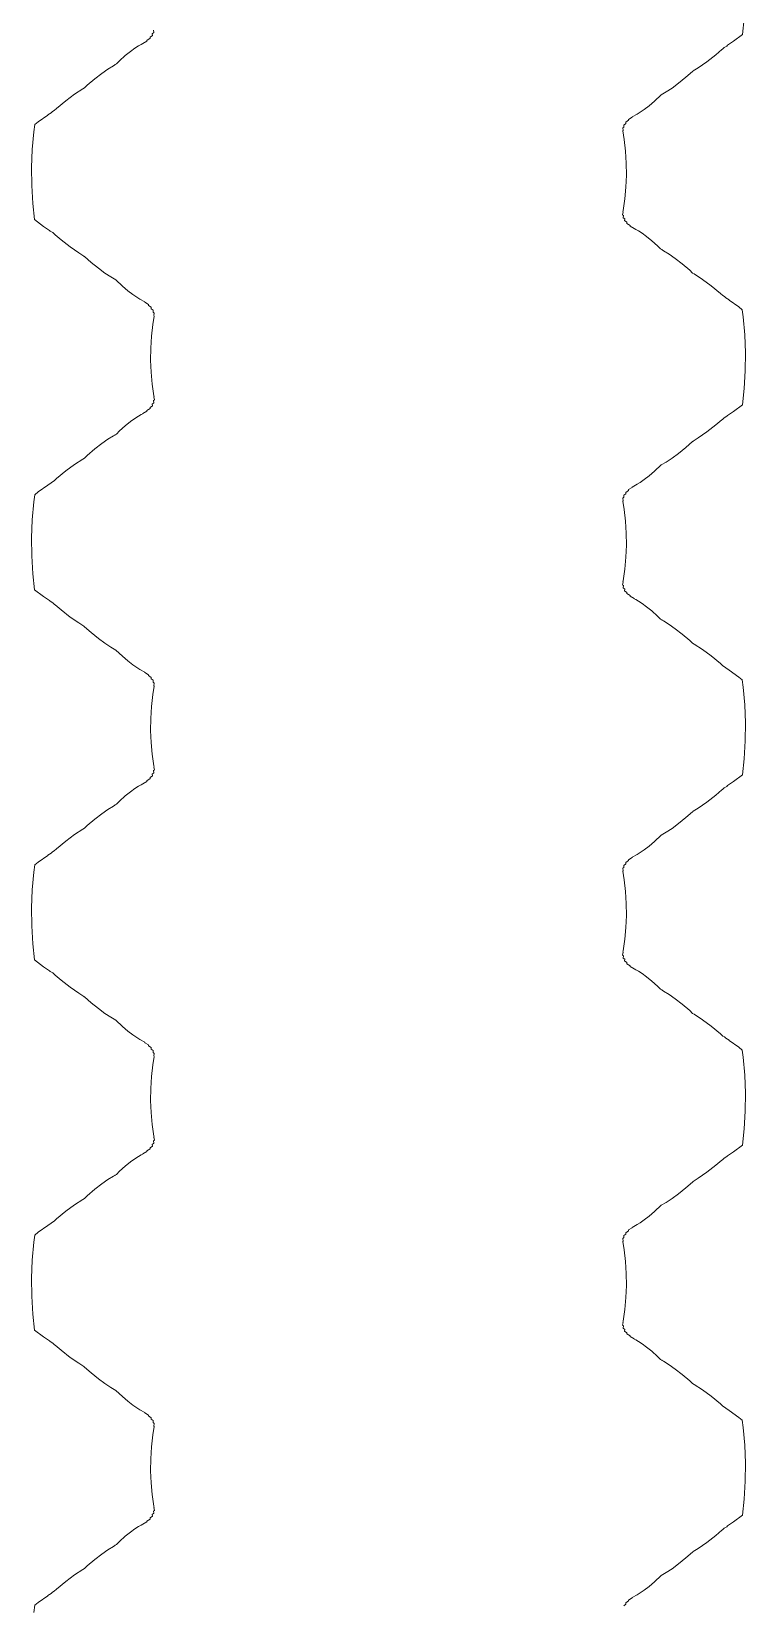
# Model space of a CAD drawing. Header units: millimetres. Extents: x -1 to 1, y -50 to 52.
# Drawn here: x -0.965 to 0.965, y -32.872 to -28.62 of the extents above; entities that cross this region are included whole.
import ezdxf

# ---------------------------------------------------------------- set-up
doc = ezdxf.new("R2010")
doc.units = ezdxf.units.MM
doc.layers.add('rack1', color=7, linetype='CONTINUOUS', lineweight=0)
doc.layers.add('rack2', color=7, linetype='CONTINUOUS', lineweight=0)

msp = doc.modelspace()

# ---------------------------------------------------------------- linework, layer by layer
at = {"layer": 'rack1'}
for p, q in [((-0.6344, -28.6233), (-0.6349, -28.6171)), ((-0.6854, -28.6654), (-0.6758, -28.6591)), ((-0.6758, -28.6591), (-0.6688, -28.6551)), ((-0.6688, -28.6551), (-0.6642, -28.6527)), ((-0.6642, -28.6527), (-0.6641, -28.6523)), ((-0.6641, -28.6523), (-0.6532, -28.646)), ((-0.6532, -28.646), (-0.6531, -28.6443)), ((-0.6531, -28.6443), (-0.6445, -28.6387)), ((-0.6445, -28.6357), (-0.6382, -28.6312)), ((-0.6445, -28.6387), (-0.6445, -28.6357)), ((-0.6384, -28.6266), (-0.6344, -28.6233)), ((-0.6382, -28.6312), (-0.6384, -28.6266)), ((-0.7356, -28.7077), (-0.7272, -28.6994)), ((-0.7272, -28.6994), (-0.7115, -28.6854)), ((-0.7115, -28.6854), (-0.6975, -28.6741)), ((-0.6975, -28.6741), (-0.6854, -28.6654)), ((-0.794, -28.748), (-0.7751, -28.7335)), ((-0.7751, -28.7335), (-0.7583, -28.7218)), ((-0.7583, -28.7218), (-0.7437, -28.7127)), ((-0.7437, -28.7127), (-0.7396, -28.7105)), ((-0.7396, -28.7105), (-0.7386, -28.7095)), ((-0.7386, -28.7095), (-0.7356, -28.7077)), ((-0.8484, -28.7898), (-0.8266, -28.7753)), ((-0.8266, -28.7753), (-0.8221, -28.7727)), ((-0.8221, -28.7727), (-0.8144, -28.7654)), ((-0.8144, -28.7654), (-0.794, -28.748)), ((-0.9039, -28.8339), (-0.8974, -28.828)), ((-0.8974, -28.828), (-0.8721, -28.8073)), ((-0.8721, -28.8073), (-0.8484, -28.7898)), ((-0.959, -28.8912), (-0.9563, -28.8718)), ((-0.9563, -28.8718), (-0.9466, -28.8642)), ((-0.9466, -28.8642), (-0.921, -28.8459)), ((-0.921, -28.8459), (-0.9205, -28.8454)), ((-0.9205, -28.8454), (-0.9116, -28.8397)), ((-0.9116, -28.8397), (-0.9083, -28.8364)), ((-0.9083, -28.8364), (-0.9039, -28.8339)), ((-0.9633, -28.9394), (-0.959, -28.8912)), ((-0.9651, -28.988), (-0.9633, -28.9394)), ((-0.9645, -29.0366), (-0.9651, -28.988)), ((-0.9614, -29.0851), (-0.9645, -29.0366)), ((-0.9565, -29.1284), (-0.9614, -29.0851)), ((-0.9321, -29.1467), (-0.9565, -29.1284)), ((-0.9161, -29.1575), (-0.9321, -29.1467)), ((-0.9142, -29.1595), (-0.9161, -29.1575)), ((-0.9075, -29.1635), (-0.9142, -29.1595)), ((-0.9028, -29.168), (-0.9075, -29.1635)), ((-0.9007, -29.1692), (-0.9028, -29.168)), ((-0.8846, -29.183), (-0.9007, -29.1692)), ((-0.8601, -29.2021), (-0.8846, -29.183)), ((-0.8372, -29.218), (-0.8601, -29.2021)), ((-0.8233, -29.2268), (-0.8372, -29.218)), ((-0.8222, -29.2279), (-0.8233, -29.2268)), ((-0.8214, -29.2283), (-0.8222, -29.2279)), ((-0.804, -29.244), (-0.8214, -29.2283)), ((-0.7843, -29.2599), (-0.804, -29.244)), ((-0.7664, -29.273), (-0.7843, -29.2599)), ((-0.7507, -29.2833), (-0.7664, -29.273)), ((-0.7373, -29.2912), (-0.7507, -29.2833)), ((-0.7192, -29.3082), (-0.7373, -29.2912)), ((-0.7042, -29.3208), (-0.7192, -29.3082)), ((-0.6912, -29.3308), (-0.7042, -29.3208)), ((-0.6803, -29.3383), (-0.6912, -29.3308)), ((-0.672, -29.3434), (-0.6803, -29.3383)), ((-0.6584, -29.3509), (-0.672, -29.3434)), ((-0.6583, -29.3519), (-0.6584, -29.3509)), ((-0.6485, -29.3579), (-0.6583, -29.3519)), ((-0.6485, -29.3602), (-0.6485, -29.3579)), ((-0.6411, -29.3653), (-0.6485, -29.3602)), ((-0.6411, -29.3691), (-0.6411, -29.3653)), ((-0.636, -29.373), (-0.6411, -29.3691)), ((-0.6363, -29.3784), (-0.636, -29.373)), ((-0.6333, -29.3809), (-0.6363, -29.3784)), ((-0.6341, -29.3879), (-0.6333, -29.3809)), ((-0.6404, -29.4435), (-0.6368, -29.4117)), ((-0.6368, -29.4117), (-0.6331, -29.3889)), ((-0.6331, -29.3889), (-0.6341, -29.3879)), ((-0.6425, -29.4758), (-0.6404, -29.4435)), ((-0.6429, -29.5083), (-0.6425, -29.4758)), ((-0.6416, -29.5407), (-0.6429, -29.5083)), ((-0.6388, -29.5727), (-0.6416, -29.5407)), ((-0.6344, -29.6041), (-0.6388, -29.5727)), ((-0.6445, -29.6357), (-0.6382, -29.6312)), ((-0.6445, -29.6387), (-0.6445, -29.6357)), ((-0.6384, -29.6266), (-0.6344, -29.6233)), ((-0.6382, -29.6312), (-0.6384, -29.6266)), ((-0.6349, -29.6171), (-0.6329, -29.6153)), ((-0.6344, -29.6233), (-0.6349, -29.6171)), ((-0.6338, -29.6074), (-0.6344, -29.6041)), ((-0.634, -29.6075), (-0.6338, -29.6074)), ((-0.6329, -29.6153), (-0.634, -29.6075)), ((-0.7115, -29.6854), (-0.6975, -29.6741)), ((-0.6975, -29.6741), (-0.6854, -29.6654)), ((-0.6854, -29.6654), (-0.6758, -29.6591)), ((-0.6758, -29.6591), (-0.6688, -29.6551)), ((-0.6688, -29.6551), (-0.6642, -29.6527)), ((-0.6642, -29.6527), (-0.6641, -29.6523)), ((-0.6641, -29.6523), (-0.6532, -29.646)), ((-0.6532, -29.646), (-0.6531, -29.6443)), ((-0.6531, -29.6443), (-0.6445, -29.6387)), ((-0.7751, -29.7335), (-0.7583, -29.7218)), ((-0.7583, -29.7218), (-0.7437, -29.7127)), ((-0.7437, -29.7127), (-0.7396, -29.7105)), ((-0.7396, -29.7105), (-0.7386, -29.7095)), ((-0.7386, -29.7095), (-0.7356, -29.7077)), ((-0.7356, -29.7077), (-0.7272, -29.6994)), ((-0.7272, -29.6994), (-0.7115, -29.6854)), ((-0.8144, -29.7654), (-0.794, -29.748)), ((-0.794, -29.748), (-0.7751, -29.7335)), ((-0.8974, -29.828), (-0.8721, -29.8073)), ((-0.8721, -29.8073), (-0.8484, -29.7898)), ((-0.8484, -29.7898), (-0.8266, -29.7753)), ((-0.8266, -29.7753), (-0.8221, -29.7727)), ((-0.8221, -29.7727), (-0.8144, -29.7654)), ((-0.9466, -29.8642), (-0.921, -29.8459)), ((-0.921, -29.8459), (-0.9205, -29.8454)), ((-0.9205, -29.8454), (-0.9116, -29.8397)), ((-0.9116, -29.8397), (-0.9083, -29.8364)), ((-0.9083, -29.8364), (-0.9039, -29.8339)), ((-0.9039, -29.8339), (-0.8974, -29.828)), ((-0.9633, -29.9394), (-0.959, -29.8912)), ((-0.959, -29.8912), (-0.9563, -29.8718)), ((-0.9563, -29.8718), (-0.9466, -29.8642)), ((-0.9651, -29.988), (-0.9633, -29.9394)), ((-0.9645, -30.0366), (-0.9651, -29.988)), ((-0.9614, -30.0851), (-0.9645, -30.0366)), ((-0.9565, -30.1284), (-0.9614, -30.0851)), ((-0.9321, -30.1467), (-0.9565, -30.1284)), ((-0.9161, -30.1575), (-0.9321, -30.1467)), ((-0.9142, -30.1595), (-0.9161, -30.1575)), ((-0.9075, -30.1635), (-0.9142, -30.1595)), ((-0.9028, -30.168), (-0.9075, -30.1635)), ((-0.9007, -30.1692), (-0.9028, -30.168)), ((-0.8846, -30.183), (-0.9007, -30.1692)), ((-0.8601, -30.2021), (-0.8846, -30.183)), ((-0.8372, -30.218), (-0.8601, -30.2021)), ((-0.8233, -30.2268), (-0.8372, -30.218)), ((-0.8222, -30.2279), (-0.8233, -30.2268)), ((-0.8214, -30.2283), (-0.8222, -30.2279)), ((-0.804, -30.244), (-0.8214, -30.2283)), ((-0.7843, -30.2599), (-0.804, -30.244)), ((-0.7664, -30.273), (-0.7843, -30.2599)), ((-0.7507, -30.2833), (-0.7664, -30.273)), ((-0.7373, -30.2912), (-0.7507, -30.2833)), ((-0.7192, -30.3082), (-0.7373, -30.2912)), ((-0.7042, -30.3208), (-0.7192, -30.3082)), ((-0.6912, -30.3308), (-0.7042, -30.3208)), ((-0.6803, -30.3383), (-0.6912, -30.3308)), ((-0.672, -30.3434), (-0.6803, -30.3383)), ((-0.6584, -30.3509), (-0.672, -30.3434)), ((-0.6583, -30.3519), (-0.6584, -30.3509)), ((-0.6485, -30.3579), (-0.6583, -30.3519)), ((-0.6485, -30.3602), (-0.6485, -30.3579)), ((-0.6411, -30.3653), (-0.6485, -30.3602)), ((-0.6411, -30.3691), (-0.6411, -30.3653)), ((-0.636, -30.373), (-0.6411, -30.3691)), ((-0.6368, -30.4117), (-0.6331, -30.3889)), ((-0.6363, -30.3784), (-0.636, -30.373)), ((-0.6333, -30.3809), (-0.6363, -30.3784)), ((-0.6341, -30.3879), (-0.6333, -30.3809)), ((-0.6331, -30.3889), (-0.6341, -30.3879)), ((-0.6425, -30.4758), (-0.6404, -30.4435)), ((-0.6404, -30.4435), (-0.6368, -30.4117)), ((-0.6429, -30.5083), (-0.6425, -30.4758)), ((-0.6416, -30.5407), (-0.6429, -30.5083)), ((-0.6388, -30.5727), (-0.6416, -30.5407)), ((-0.6344, -30.6041), (-0.6388, -30.5727)), ((-0.6349, -30.6171), (-0.6329, -30.6153)), ((-0.6338, -30.6074), (-0.6344, -30.6041)), ((-0.634, -30.6075), (-0.6338, -30.6074)), ((-0.6329, -30.6153), (-0.634, -30.6075)), ((-0.6758, -30.6591), (-0.6688, -30.6551)), ((-0.6688, -30.6551), (-0.6642, -30.6527)), ((-0.6642, -30.6527), (-0.6641, -30.6523)), ((-0.6641, -30.6523), (-0.6532, -30.646)), ((-0.6532, -30.646), (-0.6531, -30.6443)), ((-0.6531, -30.6443), (-0.6445, -30.6387)), ((-0.6445, -30.6357), (-0.6382, -30.6312)), ((-0.6445, -30.6387), (-0.6445, -30.6357)), ((-0.6384, -30.6266), (-0.6344, -30.6233)), ((-0.6382, -30.6312), (-0.6384, -30.6266)), ((-0.6344, -30.6233), (-0.6349, -30.6171)), ((-0.7356, -30.7077), (-0.7272, -30.6994)), ((-0.7272, -30.6994), (-0.7115, -30.6854)), ((-0.7115, -30.6854), (-0.6975, -30.6741)), ((-0.6975, -30.6741), (-0.6854, -30.6654)), ((-0.6854, -30.6654), (-0.6758, -30.6591)), ((-0.794, -30.748), (-0.7751, -30.7335)), ((-0.7751, -30.7335), (-0.7583, -30.7218)), ((-0.7583, -30.7218), (-0.7437, -30.7127)), ((-0.7437, -30.7127), (-0.7396, -30.7105)), ((-0.7396, -30.7105), (-0.7386, -30.7095)), ((-0.7386, -30.7095), (-0.7356, -30.7077)), ((-0.8484, -30.7898), (-0.8266, -30.7753)), ((-0.8266, -30.7753), (-0.8221, -30.7727)), ((-0.8221, -30.7727), (-0.8144, -30.7654)), ((-0.8144, -30.7654), (-0.794, -30.748)), ((-0.9039, -30.8339), (-0.8974, -30.828)), ((-0.8974, -30.828), (-0.8721, -30.8073)), ((-0.8721, -30.8073), (-0.8484, -30.7898)), ((-0.9563, -30.8718), (-0.9466, -30.8642)), ((-0.9466, -30.8642), (-0.921, -30.8459)), ((-0.921, -30.8459), (-0.9205, -30.8454)), ((-0.9205, -30.8454), (-0.9116, -30.8397)), ((-0.9116, -30.8397), (-0.9083, -30.8364)), ((-0.9083, -30.8364), (-0.9039, -30.8339)), ((-0.9633, -30.9394), (-0.959, -30.8912)), ((-0.959, -30.8912), (-0.9563, -30.8718)), ((-0.9651, -30.988), (-0.9633, -30.9394)), ((-0.9645, -31.0366), (-0.9651, -30.988)), ((-0.9614, -31.0851), (-0.9645, -31.0366)), ((-0.9565, -31.1284), (-0.9614, -31.0851)), ((-0.9321, -31.1467), (-0.9565, -31.1284)), ((-0.9161, -31.1575), (-0.9321, -31.1467)), ((-0.9142, -31.1595), (-0.9161, -31.1575)), ((-0.9075, -31.1635), (-0.9142, -31.1595)), ((-0.9028, -31.168), (-0.9075, -31.1635)), ((-0.9007, -31.1692), (-0.9028, -31.168)), ((-0.8846, -31.183), (-0.9007, -31.1692)), ((-0.8601, -31.2021), (-0.8846, -31.183)), ((-0.8372, -31.218), (-0.8601, -31.2021)), ((-0.8233, -31.2268), (-0.8372, -31.218)), ((-0.8222, -31.2279), (-0.8233, -31.2268)), ((-0.8214, -31.2283), (-0.8222, -31.2279)), ((-0.804, -31.244), (-0.8214, -31.2283)), ((-0.7843, -31.2599), (-0.804, -31.244)), ((-0.7664, -31.273), (-0.7843, -31.2599)), ((-0.7507, -31.2833), (-0.7664, -31.273)), ((-0.7373, -31.2912), (-0.7507, -31.2833)), ((-0.7192, -31.3082), (-0.7373, -31.2912)), ((-0.7042, -31.3208), (-0.7192, -31.3082)), ((-0.6912, -31.3308), (-0.7042, -31.3208)), ((-0.6803, -31.3383), (-0.6912, -31.3308)), ((-0.672, -31.3434), (-0.6803, -31.3383)), ((-0.6584, -31.3509), (-0.672, -31.3434)), ((-0.6583, -31.3519), (-0.6584, -31.3509)), ((-0.6485, -31.3579), (-0.6583, -31.3519)), ((-0.6485, -31.3602), (-0.6485, -31.3579)), ((-0.6411, -31.3653), (-0.6485, -31.3602)), ((-0.6411, -31.3691), (-0.6411, -31.3653)), ((-0.636, -31.373), (-0.6411, -31.3691)), ((-0.6363, -31.3784), (-0.636, -31.373)), ((-0.6333, -31.3809), (-0.6363, -31.3784)), ((-0.6341, -31.3879), (-0.6333, -31.3809)), ((-0.6404, -31.4435), (-0.6368, -31.4117)), ((-0.6368, -31.4117), (-0.6331, -31.3889)), ((-0.6331, -31.3889), (-0.6341, -31.3879)), ((-0.6425, -31.4758), (-0.6404, -31.4435)), ((-0.6429, -31.5083), (-0.6425, -31.4758)), ((-0.6416, -31.5407), (-0.6429, -31.5083)), ((-0.6388, -31.5727), (-0.6416, -31.5407)), ((-0.6344, -31.6041), (-0.6388, -31.5727)), ((-0.6445, -31.6357), (-0.6382, -31.6312)), ((-0.6445, -31.6387), (-0.6445, -31.6357)), ((-0.6384, -31.6266), (-0.6344, -31.6233)), ((-0.6382, -31.6312), (-0.6384, -31.6266)), ((-0.6349, -31.6171), (-0.6329, -31.6153)), ((-0.6344, -31.6233), (-0.6349, -31.6171)), ((-0.6338, -31.6074), (-0.6344, -31.6041)), ((-0.634, -31.6075), (-0.6338, -31.6074)), ((-0.6329, -31.6153), (-0.634, -31.6075)), ((-0.7115, -31.6854), (-0.6975, -31.6741)), ((-0.6975, -31.6741), (-0.6854, -31.6654)), ((-0.6854, -31.6654), (-0.6758, -31.6591)), ((-0.6758, -31.6591), (-0.6688, -31.6551)), ((-0.6688, -31.6551), (-0.6642, -31.6527)), ((-0.6642, -31.6527), (-0.6641, -31.6523)), ((-0.6641, -31.6523), (-0.6532, -31.646)), ((-0.6532, -31.646), (-0.6531, -31.6443)), ((-0.6531, -31.6443), (-0.6445, -31.6387)), ((-0.7583, -31.7218), (-0.7437, -31.7127)), ((-0.7437, -31.7127), (-0.7396, -31.7105)), ((-0.7396, -31.7105), (-0.7386, -31.7095)), ((-0.7386, -31.7095), (-0.7356, -31.7077)), ((-0.7356, -31.7077), (-0.7272, -31.6994)), ((-0.7272, -31.6994), (-0.7115, -31.6854)), ((-0.8144, -31.7654), (-0.794, -31.748)), ((-0.794, -31.748), (-0.7751, -31.7335)), ((-0.7751, -31.7335), (-0.7583, -31.7218)), ((-0.8721, -31.8073), (-0.8484, -31.7898)), ((-0.8484, -31.7898), (-0.8266, -31.7753)), ((-0.8266, -31.7753), (-0.8221, -31.7727)), ((-0.8221, -31.7727), (-0.8144, -31.7654)), ((-0.9466, -31.8642), (-0.921, -31.8459)), ((-0.921, -31.8459), (-0.9205, -31.8454)), ((-0.9205, -31.8454), (-0.9116, -31.8397)), ((-0.9116, -31.8397), (-0.9083, -31.8364)), ((-0.9083, -31.8364), (-0.9039, -31.8339)), ((-0.9039, -31.8339), (-0.8974, -31.828)), ((-0.8974, -31.828), (-0.8721, -31.8073)), ((-0.9633, -31.9394), (-0.959, -31.8912)), ((-0.959, -31.8912), (-0.9563, -31.8718)), ((-0.9563, -31.8718), (-0.9466, -31.8642)), ((-0.9651, -31.988), (-0.9633, -31.9394)), ((-0.9645, -32.0366), (-0.9651, -31.988)), ((-0.9614, -32.0851), (-0.9645, -32.0366)), ((-0.9565, -32.1284), (-0.9614, -32.0851)), ((-0.9321, -32.1467), (-0.9565, -32.1284)), ((-0.9161, -32.1575), (-0.9321, -32.1467)), ((-0.9142, -32.1595), (-0.9161, -32.1575)), ((-0.9075, -32.1635), (-0.9142, -32.1595)), ((-0.9028, -32.168), (-0.9075, -32.1635)), ((-0.9007, -32.1692), (-0.9028, -32.168)), ((-0.8846, -32.183), (-0.9007, -32.1692)), ((-0.8601, -32.2021), (-0.8846, -32.183)), ((-0.8372, -32.218), (-0.8601, -32.2021)), ((-0.8233, -32.2268), (-0.8372, -32.218)), ((-0.8222, -32.2279), (-0.8233, -32.2268)), ((-0.8214, -32.2283), (-0.8222, -32.2279)), ((-0.804, -32.244), (-0.8214, -32.2283)), ((-0.7843, -32.2599), (-0.804, -32.244)), ((-0.7664, -32.273), (-0.7843, -32.2599)), ((-0.7507, -32.2833), (-0.7664, -32.273)), ((-0.7373, -32.2912), (-0.7507, -32.2833)), ((-0.7192, -32.3082), (-0.7373, -32.2912)), ((-0.7042, -32.3208), (-0.7192, -32.3082)), ((-0.6912, -32.3308), (-0.7042, -32.3208)), ((-0.6803, -32.3383), (-0.6912, -32.3308)), ((-0.672, -32.3434), (-0.6803, -32.3383)), ((-0.6584, -32.3509), (-0.672, -32.3434)), ((-0.6583, -32.3519), (-0.6584, -32.3509)), ((-0.6485, -32.3579), (-0.6583, -32.3519)), ((-0.6485, -32.3602), (-0.6485, -32.3579)), ((-0.6411, -32.3653), (-0.6485, -32.3602)), ((-0.6411, -32.3691), (-0.6411, -32.3653)), ((-0.636, -32.373), (-0.6411, -32.3691)), ((-0.6368, -32.4117), (-0.6331, -32.3889)), ((-0.6363, -32.3784), (-0.636, -32.373)), ((-0.6333, -32.3809), (-0.6363, -32.3784)), ((-0.6341, -32.3879), (-0.6333, -32.3809)), ((-0.6331, -32.3889), (-0.6341, -32.3879)), ((-0.6425, -32.4758), (-0.6404, -32.4435)), ((-0.6404, -32.4435), (-0.6368, -32.4117)), ((-0.6429, -32.5083), (-0.6425, -32.4758)), ((-0.6416, -32.5407), (-0.6429, -32.5083)), ((-0.6388, -32.5727), (-0.6416, -32.5407)), ((-0.6344, -32.6041), (-0.6388, -32.5727)), ((-0.6338, -32.6074), (-0.6344, -32.6041)), ((-0.634, -32.6075), (-0.6338, -32.6074)), ((-0.6329, -32.6153), (-0.634, -32.6075)), ((-0.6758, -32.6591), (-0.6688, -32.6551)), ((-0.6688, -32.6551), (-0.6642, -32.6527)), ((-0.6642, -32.6527), (-0.6641, -32.6523)), ((-0.6641, -32.6523), (-0.6532, -32.646)), ((-0.6532, -32.646), (-0.6531, -32.6443)), ((-0.6531, -32.6443), (-0.6445, -32.6387)), ((-0.6445, -32.6357), (-0.6382, -32.6312)), ((-0.6445, -32.6387), (-0.6445, -32.6357)), ((-0.6384, -32.6266), (-0.6344, -32.6233)), ((-0.6382, -32.6312), (-0.6384, -32.6266)), ((-0.6349, -32.6171), (-0.6329, -32.6153)), ((-0.6344, -32.6233), (-0.6349, -32.6171)), ((-0.7272, -32.6994), (-0.7115, -32.6854)), ((-0.7115, -32.6854), (-0.6975, -32.6741)), ((-0.6975, -32.6741), (-0.6854, -32.6654)), ((-0.6854, -32.6654), (-0.6758, -32.6591)), ((-0.794, -32.748), (-0.7751, -32.7335)), ((-0.7751, -32.7335), (-0.7583, -32.7218)), ((-0.7583, -32.7218), (-0.7437, -32.7127)), ((-0.7437, -32.7127), (-0.7396, -32.7105)), ((-0.7396, -32.7105), (-0.7386, -32.7095)), ((-0.7386, -32.7095), (-0.7356, -32.7077)), ((-0.7356, -32.7077), (-0.7272, -32.6994)), ((-0.8484, -32.7898), (-0.8266, -32.7753)), ((-0.8266, -32.7753), (-0.8221, -32.7727)), ((-0.8221, -32.7727), (-0.8144, -32.7654)), ((-0.8144, -32.7654), (-0.794, -32.748)), ((-0.8974, -32.828), (-0.8721, -32.8073)), ((-0.8721, -32.8073), (-0.8484, -32.7898)), ((-0.9563, -32.8718), (-0.9466, -32.8642)), ((-0.9466, -32.8642), (-0.921, -32.8459)), ((-0.921, -32.8459), (-0.9205, -32.8454)), ((-0.9205, -32.8454), (-0.9116, -32.8397)), ((-0.9116, -32.8397), (-0.9083, -32.8364)), ((-0.9083, -32.8364), (-0.9039, -32.8339)), ((-0.9039, -32.8339), (-0.8974, -32.828)), ((-0.959, -32.8912), (-0.9563, -32.8718))]:
    msp.add_line(p, q, dxfattribs=at)
at = {"layer": 'rack2'}
for p, q in [((0.9565, -28.6284), (0.9614, -28.5851)), ((0.9075, -28.6635), (0.9142, -28.6595)), ((0.9142, -28.6595), (0.9161, -28.6575)), ((0.9161, -28.6575), (0.9321, -28.6467)), ((0.9321, -28.6467), (0.9565, -28.6284)), ((0.8372, -28.718), (0.8601, -28.7021)), ((0.8601, -28.7021), (0.8846, -28.683)), ((0.8846, -28.683), (0.9007, -28.6692)), ((0.9007, -28.6692), (0.9028, -28.668)), ((0.9028, -28.668), (0.9075, -28.6635)), ((0.7843, -28.7599), (0.804, -28.744)), ((0.804, -28.744), (0.8214, -28.7283)), ((0.8214, -28.7283), (0.8222, -28.7279)), ((0.8222, -28.7279), (0.8233, -28.7268)), ((0.8233, -28.7268), (0.8372, -28.718)), ((0.7373, -28.7912), (0.7507, -28.7833)), ((0.7507, -28.7833), (0.7664, -28.773)), ((0.7664, -28.773), (0.7843, -28.7599)), ((0.6912, -28.8308), (0.7042, -28.8208)), ((0.7042, -28.8208), (0.7192, -28.8082)), ((0.7192, -28.8082), (0.7373, -28.7912)), ((0.636, -28.873), (0.6411, -28.8691)), ((0.6411, -28.8653), (0.6485, -28.8602)), ((0.6411, -28.8691), (0.6411, -28.8653)), ((0.6485, -28.8579), (0.6583, -28.8519)), ((0.6485, -28.8602), (0.6485, -28.8579)), ((0.6583, -28.8519), (0.6584, -28.8509)), ((0.6584, -28.8509), (0.672, -28.8434)), ((0.672, -28.8434), (0.6803, -28.8383)), ((0.6803, -28.8383), (0.6912, -28.8308)), ((0.6331, -28.8889), (0.6341, -28.8879)), ((0.6368, -28.9117), (0.6331, -28.8889)), ((0.6333, -28.8809), (0.6363, -28.8784)), ((0.6341, -28.8879), (0.6333, -28.8809)), ((0.6363, -28.8784), (0.636, -28.873)), ((0.6404, -28.9435), (0.6368, -28.9117)), ((0.6425, -28.9758), (0.6404, -28.9435)), ((0.6429, -29.0083), (0.6425, -28.9758)), ((0.6388, -29.0727), (0.6416, -29.0407)), ((0.6416, -29.0407), (0.6429, -29.0083)), ((0.6344, -29.1041), (0.6388, -29.0727)), ((0.6329, -29.1153), (0.634, -29.1075)), ((0.6349, -29.1171), (0.6329, -29.1153)), ((0.6338, -29.1074), (0.6344, -29.1041)), ((0.634, -29.1075), (0.6338, -29.1074)), ((0.6344, -29.1233), (0.6349, -29.1171)), ((0.6384, -29.1266), (0.6344, -29.1233)), ((0.6382, -29.1312), (0.6384, -29.1266)), ((0.6445, -29.1357), (0.6382, -29.1312)), ((0.6445, -29.1387), (0.6445, -29.1357)), ((0.6531, -29.1443), (0.6445, -29.1387)), ((0.6532, -29.146), (0.6531, -29.1443)), ((0.6641, -29.1523), (0.6532, -29.146)), ((0.6642, -29.1527), (0.6641, -29.1523)), ((0.6688, -29.1551), (0.6642, -29.1527)), ((0.6758, -29.1591), (0.6688, -29.1551)), ((0.6854, -29.1654), (0.6758, -29.1591)), ((0.6975, -29.1741), (0.6854, -29.1654)), ((0.7115, -29.1854), (0.6975, -29.1741)), ((0.7272, -29.1994), (0.7115, -29.1854)), ((0.7356, -29.2077), (0.7272, -29.1994)), ((0.7386, -29.2095), (0.7356, -29.2077)), ((0.7396, -29.2105), (0.7386, -29.2095)), ((0.7437, -29.2127), (0.7396, -29.2105)), ((0.7583, -29.2218), (0.7437, -29.2127)), ((0.7751, -29.2335), (0.7583, -29.2218)), ((0.794, -29.248), (0.7751, -29.2335)), ((0.8144, -29.2654), (0.794, -29.248)), ((0.8221, -29.2727), (0.8144, -29.2654)), ((0.8266, -29.2753), (0.8221, -29.2727)), ((0.8484, -29.2898), (0.8266, -29.2753)), ((0.8721, -29.3073), (0.8484, -29.2898)), ((0.8974, -29.328), (0.8721, -29.3073)), ((0.9039, -29.3339), (0.8974, -29.328)), ((0.9083, -29.3364), (0.9039, -29.3339)), ((0.9116, -29.3397), (0.9083, -29.3364)), ((0.9205, -29.3454), (0.9116, -29.3397)), ((0.921, -29.3459), (0.9205, -29.3454)), ((0.9466, -29.3642), (0.921, -29.3459)), ((0.9563, -29.3718), (0.9466, -29.3642)), ((0.959, -29.3912), (0.9563, -29.3718)), ((0.9633, -29.4394), (0.959, -29.3912)), ((0.9651, -29.488), (0.9633, -29.4394)), ((0.9645, -29.5366), (0.9651, -29.488)), ((0.9614, -29.5851), (0.9645, -29.5366)), ((0.9565, -29.6284), (0.9614, -29.5851)), ((0.9321, -29.6467), (0.9565, -29.6284)), ((0.8846, -29.683), (0.9007, -29.6692)), ((0.9007, -29.6692), (0.9028, -29.668)), ((0.9028, -29.668), (0.9075, -29.6635)), ((0.9075, -29.6635), (0.9142, -29.6595)), ((0.9142, -29.6595), (0.9161, -29.6575)), ((0.9161, -29.6575), (0.9321, -29.6467)), ((0.8233, -29.7268), (0.8372, -29.718)), ((0.8372, -29.718), (0.8601, -29.7021)), ((0.8601, -29.7021), (0.8846, -29.683)), ((0.7664, -29.773), (0.7843, -29.7599)), ((0.7843, -29.7599), (0.804, -29.744)), ((0.804, -29.744), (0.8214, -29.7283)), ((0.8214, -29.7283), (0.8222, -29.7279)), ((0.8222, -29.7279), (0.8233, -29.7268)), ((0.7192, -29.8082), (0.7373, -29.7912)), ((0.7373, -29.7912), (0.7507, -29.7833)), ((0.7507, -29.7833), (0.7664, -29.773)), ((0.6584, -29.8509), (0.672, -29.8434)), ((0.672, -29.8434), (0.6803, -29.8383)), ((0.6803, -29.8383), (0.6912, -29.8308)), ((0.6912, -29.8308), (0.7042, -29.8208)), ((0.7042, -29.8208), (0.7192, -29.8082)), ((0.6331, -29.8889), (0.6341, -29.8879)), ((0.6368, -29.9117), (0.6331, -29.8889)), ((0.6333, -29.8809), (0.6363, -29.8784)), ((0.6341, -29.8879), (0.6333, -29.8809)), ((0.636, -29.873), (0.6411, -29.8691)), ((0.6363, -29.8784), (0.636, -29.873)), ((0.6411, -29.8653), (0.6485, -29.8602)), ((0.6411, -29.8691), (0.6411, -29.8653)), ((0.6485, -29.8579), (0.6583, -29.8519)), ((0.6485, -29.8602), (0.6485, -29.8579)), ((0.6583, -29.8519), (0.6584, -29.8509)), ((0.6404, -29.9435), (0.6368, -29.9117)), ((0.6425, -29.9758), (0.6404, -29.9435)), ((0.6429, -30.0083), (0.6425, -29.9758)), ((0.6416, -30.0407), (0.6429, -30.0083)), ((0.6388, -30.0727), (0.6416, -30.0407)), ((0.6338, -30.1074), (0.6344, -30.1041)), ((0.6344, -30.1041), (0.6388, -30.0727)), ((0.6329, -30.1153), (0.634, -30.1075)), ((0.6349, -30.1171), (0.6329, -30.1153)), ((0.634, -30.1075), (0.6338, -30.1074)), ((0.6344, -30.1233), (0.6349, -30.1171)), ((0.6384, -30.1266), (0.6344, -30.1233)), ((0.6382, -30.1312), (0.6384, -30.1266)), ((0.6445, -30.1357), (0.6382, -30.1312)), ((0.6445, -30.1387), (0.6445, -30.1357)), ((0.6531, -30.1443), (0.6445, -30.1387)), ((0.6532, -30.146), (0.6531, -30.1443)), ((0.6641, -30.1523), (0.6532, -30.146)), ((0.6642, -30.1527), (0.6641, -30.1523)), ((0.6688, -30.1551), (0.6642, -30.1527)), ((0.6758, -30.1591), (0.6688, -30.1551)), ((0.6854, -30.1654), (0.6758, -30.1591)), ((0.6975, -30.1741), (0.6854, -30.1654)), ((0.7115, -30.1854), (0.6975, -30.1741)), ((0.7272, -30.1994), (0.7115, -30.1854)), ((0.7356, -30.2077), (0.7272, -30.1994)), ((0.7386, -30.2095), (0.7356, -30.2077)), ((0.7396, -30.2105), (0.7386, -30.2095)), ((0.7437, -30.2127), (0.7396, -30.2105)), ((0.7583, -30.2218), (0.7437, -30.2127)), ((0.7751, -30.2335), (0.7583, -30.2218)), ((0.794, -30.248), (0.7751, -30.2335)), ((0.8144, -30.2654), (0.794, -30.248)), ((0.8221, -30.2727), (0.8144, -30.2654)), ((0.8266, -30.2753), (0.8221, -30.2727)), ((0.8484, -30.2898), (0.8266, -30.2753)), ((0.8721, -30.3073), (0.8484, -30.2898)), ((0.8974, -30.328), (0.8721, -30.3073)), ((0.9039, -30.3339), (0.8974, -30.328)), ((0.9083, -30.3364), (0.9039, -30.3339)), ((0.9116, -30.3397), (0.9083, -30.3364)), ((0.9205, -30.3454), (0.9116, -30.3397)), ((0.921, -30.3459), (0.9205, -30.3454)), ((0.9466, -30.3642), (0.921, -30.3459)), ((0.9563, -30.3718), (0.9466, -30.3642)), ((0.959, -30.3912), (0.9563, -30.3718)), ((0.9633, -30.4394), (0.959, -30.3912)), ((0.9651, -30.488), (0.9633, -30.4394)), ((0.9645, -30.5366), (0.9651, -30.488)), ((0.9614, -30.5851), (0.9645, -30.5366)), ((0.9565, -30.6284), (0.9614, -30.5851)), ((0.9142, -30.6595), (0.9161, -30.6575)), ((0.9161, -30.6575), (0.9321, -30.6467)), ((0.9321, -30.6467), (0.9565, -30.6284)), ((0.8601, -30.7021), (0.8846, -30.683)), ((0.8846, -30.683), (0.9007, -30.6692)), ((0.9007, -30.6692), (0.9028, -30.668)), ((0.9028, -30.668), (0.9075, -30.6635)), ((0.9075, -30.6635), (0.9142, -30.6595)), ((0.804, -30.744), (0.8214, -30.7283)), ((0.8214, -30.7283), (0.8222, -30.7279)), ((0.8222, -30.7279), (0.8233, -30.7268)), ((0.8233, -30.7268), (0.8372, -30.718)), ((0.8372, -30.718), (0.8601, -30.7021)), ((0.7373, -30.7912), (0.7507, -30.7833)), ((0.7507, -30.7833), (0.7664, -30.773)), ((0.7664, -30.773), (0.7843, -30.7599)), ((0.7843, -30.7599), (0.804, -30.744)), ((0.6912, -30.8308), (0.7042, -30.8208)), ((0.7042, -30.8208), (0.7192, -30.8082)), ((0.7192, -30.8082), (0.7373, -30.7912)), ((0.636, -30.873), (0.6411, -30.8691)), ((0.6411, -30.8653), (0.6485, -30.8602)), ((0.6411, -30.8691), (0.6411, -30.8653)), ((0.6485, -30.8579), (0.6583, -30.8519)), ((0.6485, -30.8602), (0.6485, -30.8579)), ((0.6583, -30.8519), (0.6584, -30.8509)), ((0.6584, -30.8509), (0.672, -30.8434)), ((0.672, -30.8434), (0.6803, -30.8383)), ((0.6803, -30.8383), (0.6912, -30.8308)), ((0.6331, -30.8889), (0.6341, -30.8879)), ((0.6368, -30.9117), (0.6331, -30.8889)), ((0.6333, -30.8809), (0.6363, -30.8784)), ((0.6341, -30.8879), (0.6333, -30.8809)), ((0.6363, -30.8784), (0.636, -30.873)), ((0.6404, -30.9435), (0.6368, -30.9117)), ((0.6425, -30.9758), (0.6404, -30.9435)), ((0.6429, -31.0083), (0.6425, -30.9758)), ((0.6388, -31.0727), (0.6416, -31.0407)), ((0.6416, -31.0407), (0.6429, -31.0083)), ((0.6344, -31.1041), (0.6388, -31.0727)), ((0.6329, -31.1153), (0.634, -31.1075)), ((0.6349, -31.1171), (0.6329, -31.1153)), ((0.6338, -31.1074), (0.6344, -31.1041)), ((0.634, -31.1075), (0.6338, -31.1074)), ((0.6344, -31.1233), (0.6349, -31.1171)), ((0.6384, -31.1266), (0.6344, -31.1233)), ((0.6382, -31.1312), (0.6384, -31.1266)), ((0.6445, -31.1357), (0.6382, -31.1312)), ((0.6445, -31.1387), (0.6445, -31.1357)), ((0.6531, -31.1443), (0.6445, -31.1387)), ((0.6532, -31.146), (0.6531, -31.1443)), ((0.6641, -31.1523), (0.6532, -31.146)), ((0.6642, -31.1527), (0.6641, -31.1523)), ((0.6688, -31.1551), (0.6642, -31.1527)), ((0.6758, -31.1591), (0.6688, -31.1551)), ((0.6854, -31.1654), (0.6758, -31.1591)), ((0.6975, -31.1741), (0.6854, -31.1654)), ((0.7115, -31.1854), (0.6975, -31.1741)), ((0.7272, -31.1994), (0.7115, -31.1854)), ((0.7356, -31.2077), (0.7272, -31.1994)), ((0.7386, -31.2095), (0.7356, -31.2077)), ((0.7396, -31.2105), (0.7386, -31.2095)), ((0.7437, -31.2127), (0.7396, -31.2105)), ((0.7583, -31.2218), (0.7437, -31.2127)), ((0.7751, -31.2335), (0.7583, -31.2218)), ((0.794, -31.248), (0.7751, -31.2335)), ((0.8144, -31.2654), (0.794, -31.248)), ((0.8221, -31.2727), (0.8144, -31.2654)), ((0.8266, -31.2753), (0.8221, -31.2727)), ((0.8484, -31.2898), (0.8266, -31.2753)), ((0.8721, -31.3073), (0.8484, -31.2898)), ((0.8974, -31.328), (0.8721, -31.3073)), ((0.9039, -31.3339), (0.8974, -31.328)), ((0.9083, -31.3364), (0.9039, -31.3339)), ((0.9116, -31.3397), (0.9083, -31.3364)), ((0.9205, -31.3454), (0.9116, -31.3397)), ((0.921, -31.3459), (0.9205, -31.3454)), ((0.9466, -31.3642), (0.921, -31.3459)), ((0.9563, -31.3718), (0.9466, -31.3642)), ((0.959, -31.3912), (0.9563, -31.3718)), ((0.9633, -31.4394), (0.959, -31.3912)), ((0.9651, -31.488), (0.9633, -31.4394)), ((0.9645, -31.5366), (0.9651, -31.488)), ((0.9614, -31.5851), (0.9645, -31.5366)), ((0.9565, -31.6284), (0.9614, -31.5851)), ((0.9321, -31.6467), (0.9565, -31.6284)), ((0.8846, -31.683), (0.9007, -31.6692)), ((0.9007, -31.6692), (0.9028, -31.668)), ((0.9028, -31.668), (0.9075, -31.6635)), ((0.9075, -31.6635), (0.9142, -31.6595)), ((0.9142, -31.6595), (0.9161, -31.6575)), ((0.9161, -31.6575), (0.9321, -31.6467)), ((0.8233, -31.7268), (0.8372, -31.718)), ((0.8372, -31.718), (0.8601, -31.7021)), ((0.8601, -31.7021), (0.8846, -31.683)), ((0.7664, -31.773), (0.7843, -31.7599)), ((0.7843, -31.7599), (0.804, -31.744)), ((0.804, -31.744), (0.8214, -31.7283)), ((0.8214, -31.7283), (0.8222, -31.7279)), ((0.8222, -31.7279), (0.8233, -31.7268)), ((0.7192, -31.8082), (0.7373, -31.7912)), ((0.7373, -31.7912), (0.7507, -31.7833)), ((0.7507, -31.7833), (0.7664, -31.773)), ((0.6584, -31.8509), (0.672, -31.8434)), ((0.672, -31.8434), (0.6803, -31.8383)), ((0.6803, -31.8383), (0.6912, -31.8308)), ((0.6912, -31.8308), (0.7042, -31.8208)), ((0.7042, -31.8208), (0.7192, -31.8082)), ((0.6331, -31.8889), (0.6341, -31.8879)), ((0.6368, -31.9117), (0.6331, -31.8889)), ((0.6333, -31.8809), (0.6363, -31.8784)), ((0.6341, -31.8879), (0.6333, -31.8809)), ((0.636, -31.873), (0.6411, -31.8691)), ((0.6363, -31.8784), (0.636, -31.873)), ((0.6411, -31.8653), (0.6485, -31.8602)), ((0.6411, -31.8691), (0.6411, -31.8653)), ((0.6485, -31.8579), (0.6583, -31.8519)), ((0.6485, -31.8602), (0.6485, -31.8579)), ((0.6583, -31.8519), (0.6584, -31.8509)), ((0.6404, -31.9435), (0.6368, -31.9117)), ((0.6425, -31.9758), (0.6404, -31.9435)), ((0.6429, -32.0083), (0.6425, -31.9758)), ((0.6416, -32.0407), (0.6429, -32.0083)), ((0.6388, -32.0727), (0.6416, -32.0407)), ((0.6344, -32.1041), (0.6388, -32.0727)), ((0.6329, -32.1153), (0.634, -32.1075)), ((0.6349, -32.1171), (0.6329, -32.1153)), ((0.6338, -32.1074), (0.6344, -32.1041)), ((0.634, -32.1075), (0.6338, -32.1074)), ((0.6344, -32.1233), (0.6349, -32.1171)), ((0.6384, -32.1266), (0.6344, -32.1233)), ((0.6382, -32.1312), (0.6384, -32.1266)), ((0.6445, -32.1357), (0.6382, -32.1312)), ((0.6445, -32.1387), (0.6445, -32.1357)), ((0.6531, -32.1443), (0.6445, -32.1387)), ((0.6532, -32.146), (0.6531, -32.1443)), ((0.6641, -32.1523), (0.6532, -32.146)), ((0.6642, -32.1527), (0.6641, -32.1523)), ((0.6688, -32.1551), (0.6642, -32.1527)), ((0.6758, -32.1591), (0.6688, -32.1551)), ((0.6854, -32.1654), (0.6758, -32.1591)), ((0.6975, -32.1741), (0.6854, -32.1654)), ((0.7115, -32.1854), (0.6975, -32.1741)), ((0.7272, -32.1994), (0.7115, -32.1854)), ((0.7356, -32.2077), (0.7272, -32.1994)), ((0.7386, -32.2095), (0.7356, -32.2077)), ((0.7396, -32.2105), (0.7386, -32.2095)), ((0.7437, -32.2127), (0.7396, -32.2105)), ((0.7583, -32.2218), (0.7437, -32.2127)), ((0.7751, -32.2335), (0.7583, -32.2218)), ((0.794, -32.248), (0.7751, -32.2335)), ((0.8144, -32.2654), (0.794, -32.248)), ((0.8221, -32.2727), (0.8144, -32.2654)), ((0.8266, -32.2753), (0.8221, -32.2727)), ((0.8484, -32.2898), (0.8266, -32.2753)), ((0.8721, -32.3073), (0.8484, -32.2898)), ((0.8974, -32.328), (0.8721, -32.3073)), ((0.9039, -32.3339), (0.8974, -32.328)), ((0.9083, -32.3364), (0.9039, -32.3339)), ((0.9116, -32.3397), (0.9083, -32.3364)), ((0.9205, -32.3454), (0.9116, -32.3397)), ((0.921, -32.3459), (0.9205, -32.3454)), ((0.9466, -32.3642), (0.921, -32.3459)), ((0.9563, -32.3718), (0.9466, -32.3642)), ((0.959, -32.3912), (0.9563, -32.3718)), ((0.9633, -32.4394), (0.959, -32.3912)), ((0.9651, -32.488), (0.9633, -32.4394)), ((0.9645, -32.5366), (0.9651, -32.488)), ((0.9614, -32.5851), (0.9645, -32.5366)), ((0.9565, -32.6284), (0.9614, -32.5851)), ((0.9161, -32.6575), (0.9321, -32.6467)), ((0.9321, -32.6467), (0.9565, -32.6284)), ((0.8601, -32.7021), (0.8846, -32.683)), ((0.8846, -32.683), (0.9007, -32.6692)), ((0.9007, -32.6692), (0.9028, -32.668)), ((0.9028, -32.668), (0.9075, -32.6635)), ((0.9075, -32.6635), (0.9142, -32.6595)), ((0.9142, -32.6595), (0.9161, -32.6575)), ((0.804, -32.744), (0.8214, -32.7283)), ((0.8214, -32.7283), (0.8222, -32.7279)), ((0.8222, -32.7279), (0.8233, -32.7268)), ((0.8233, -32.7268), (0.8372, -32.718)), ((0.8372, -32.718), (0.8601, -32.7021)), ((0.7373, -32.7912), (0.7507, -32.7833)), ((0.7507, -32.7833), (0.7664, -32.773)), ((0.7664, -32.773), (0.7843, -32.7599)), ((0.7843, -32.7599), (0.804, -32.744)), ((0.6912, -32.8308), (0.7042, -32.8208)), ((0.7042, -32.8208), (0.7192, -32.8082)), ((0.7192, -32.8082), (0.7373, -32.7912)), ((0.636, -32.873), (0.6411, -32.8691)), ((0.6411, -32.8653), (0.6485, -32.8602)), ((0.6411, -32.8691), (0.6411, -32.8653)), ((0.6485, -32.8579), (0.6583, -32.8519)), ((0.6485, -32.8602), (0.6485, -32.8579)), ((0.6583, -32.8519), (0.6584, -32.8509)), ((0.6584, -32.8509), (0.672, -32.8434)), ((0.672, -32.8434), (0.6803, -32.8383)), ((0.6803, -32.8383), (0.6912, -32.8308))]:
    msp.add_line(p, q, dxfattribs=at)

doc.saveas('drawing.dxf')
